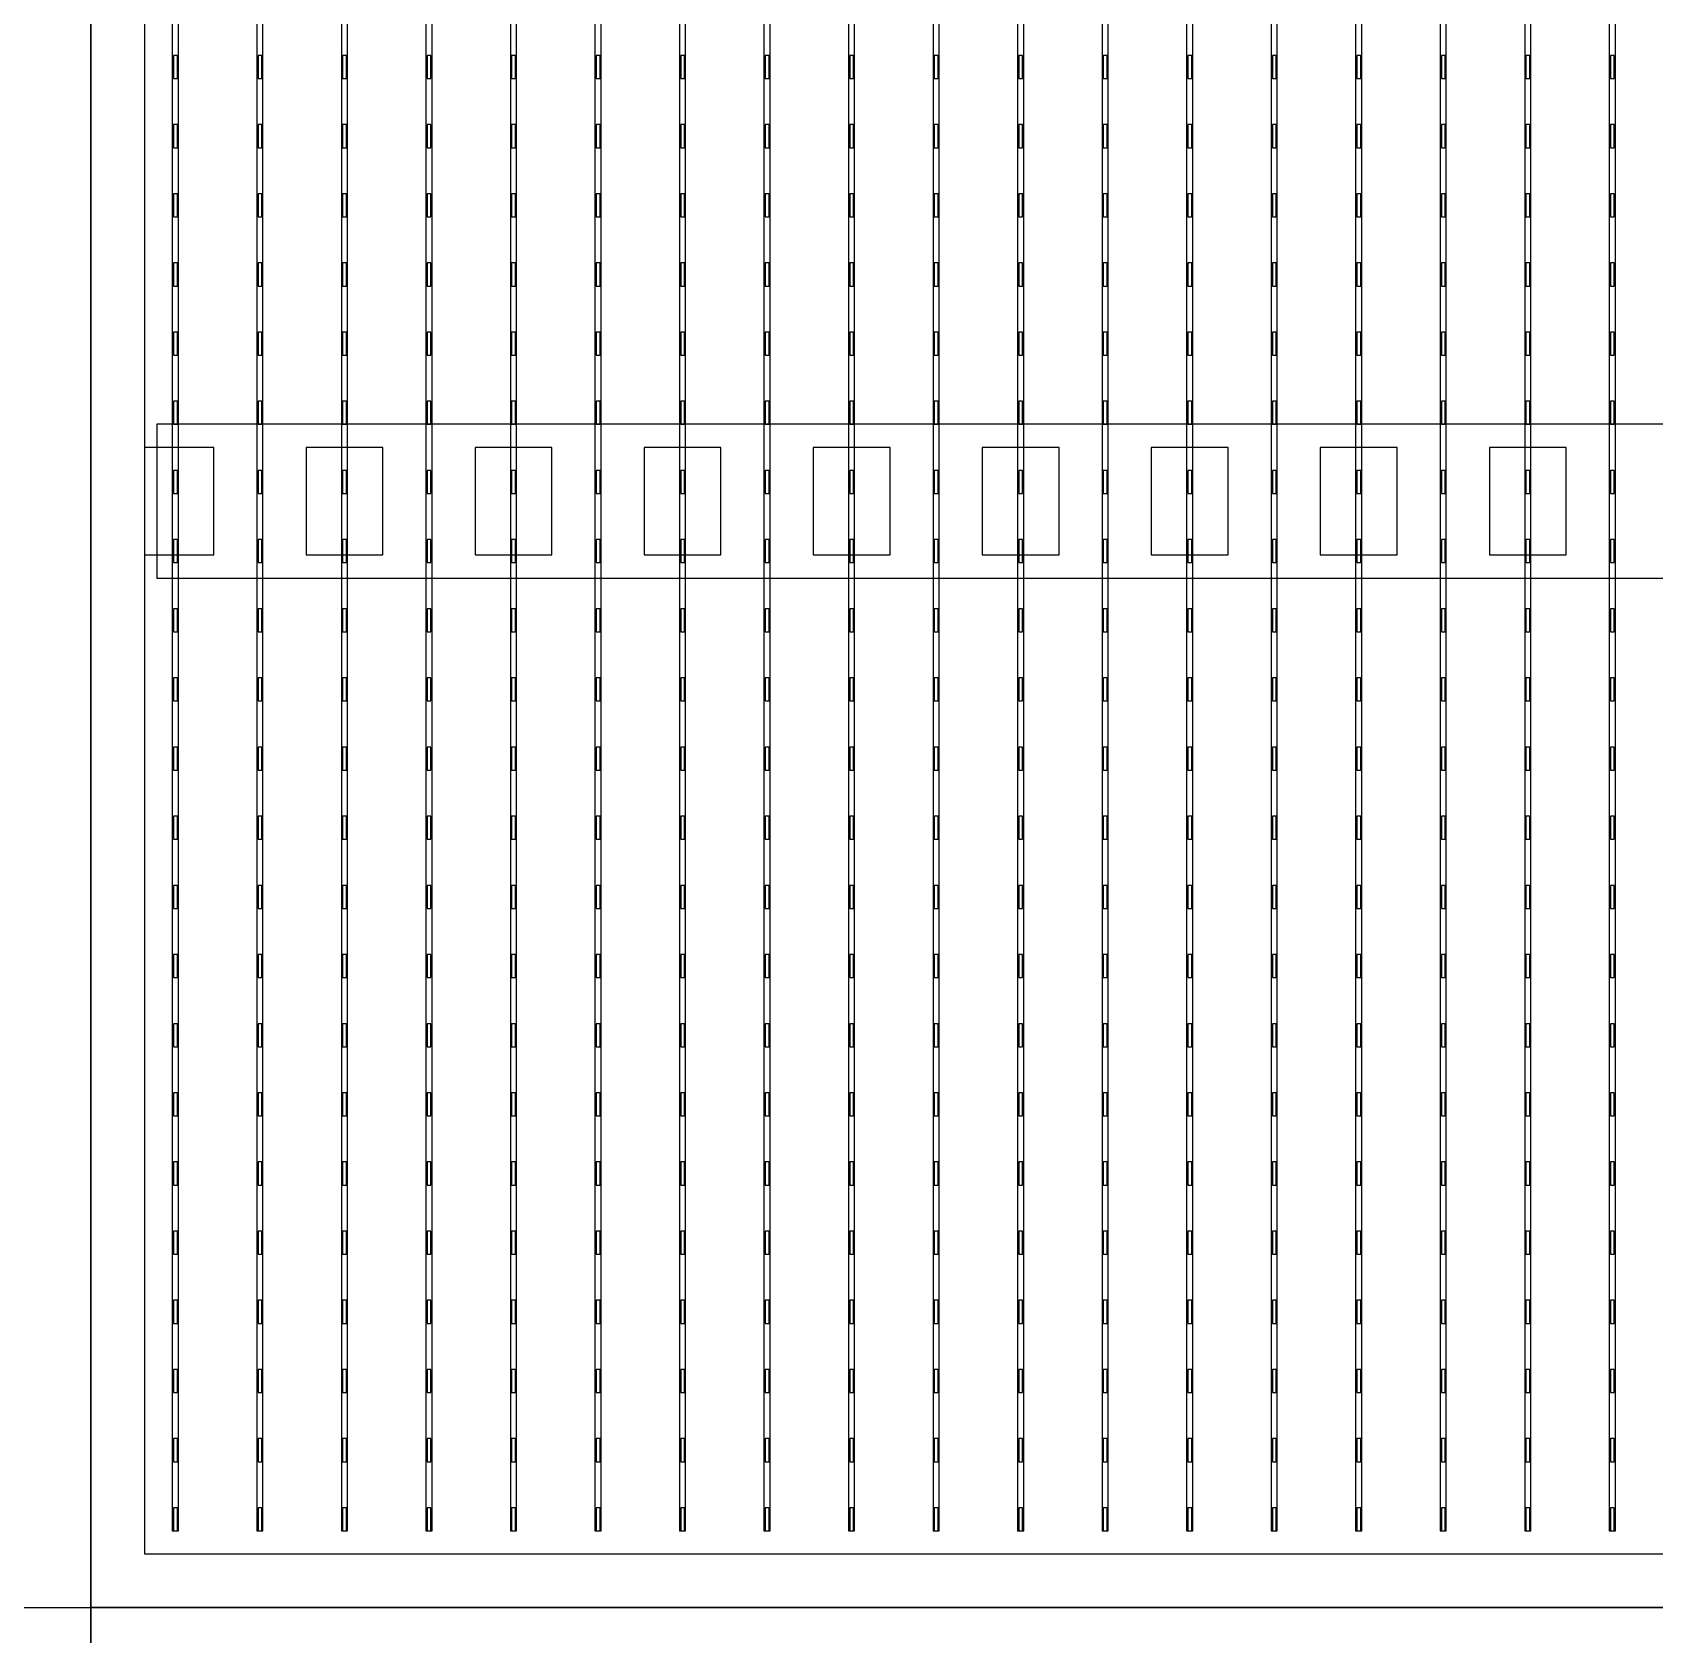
# Model space of a CAD drawing. Header units: millimetres. Extents: x -18 to 142, y -7 to 153.
# Drawn here: x -0.91 to 9.64, y 82.92 to 93.35 of the extents above; entities that cross this region are included whole.
import ezdxf

# ---------------------------------------------------------------- set-up
doc = ezdxf.new("R2010")
doc.units = ezdxf.units.MM
for name, color, linetype in [('BUSBARS', 3, 'Continuous'), ('CELLS', 5, 'Continuous'), ('CONTACT_PADS', 2, 'Continuous'), ('DICING', 4, 'Continuous'), ('FINGERS', 1, 'Continuous'), ('INSULATION', 2, 'Continuous')]:
    doc.layers.add(name, color=color, linetype=linetype)

msp = doc.modelspace()

# ---------------------------------------------------------------- linework, layer by layer
at = {"layer": 'BUSBARS'}
msp.add_lwpolyline([(19.94, 89.8), (19.94, 90.8), (-0.1, 90.8), (-0.1, 89.8), (19.94, 89.8)], close=True, dxfattribs=at)
at = {"layer": 'CELLS'}
for points in [[(20.37, 83.1), (20.37, 104), (-0.53, 104), (-0.53, 83.1), (20.37, 83.1)], [(20.37, 62.2), (20.37, 83.1), (-0.53, 83.1), (-0.53, 62.2), (20.37, 62.2)]]:
    msp.add_lwpolyline(points, close=True, dxfattribs=at)
at = {"layer": 'CONTACT_PADS'}
for points in [[(0.033, 93.05), (0.033, 93.2), (0.008, 93.2), (0.008, 93.05), (0.033, 93.05)], [(0.583, 93.05), (0.583, 93.2), (0.558, 93.2), (0.558, 93.05), (0.583, 93.05)], [(1.133, 93.05), (1.133, 93.2), (1.108, 93.2), (1.108, 93.05), (1.133, 93.05)], [(1.683, 93.05), (1.683, 93.2), (1.658, 93.2), (1.658, 93.05), (1.683, 93.05)], [(2.233, 93.05), (2.233, 93.2), (2.208, 93.2), (2.208, 93.05), (2.233, 93.05)], [(2.783, 93.05), (2.783, 93.2), (2.758, 93.2), (2.758, 93.05), (2.783, 93.05)], [(3.333, 93.05), (3.333, 93.2), (3.308, 93.2), (3.308, 93.05), (3.333, 93.05)], [(3.883, 93.05), (3.883, 93.2), (3.858, 93.2), (3.858, 93.05), (3.883, 93.05)], [(4.433, 93.05), (4.433, 93.2), (4.408, 93.2), (4.408, 93.05), (4.433, 93.05)], [(4.983, 93.05), (4.983, 93.2), (4.958, 93.2), (4.958, 93.05), (4.983, 93.05)], [(5.533, 93.05), (5.533, 93.2), (5.508, 93.2), (5.508, 93.05), (5.533, 93.05)], [(6.083, 93.05), (6.083, 93.2), (6.058, 93.2), (6.058, 93.05), (6.083, 93.05)], [(6.633, 93.05), (6.633, 93.2), (6.608, 93.2), (6.608, 93.05), (6.633, 93.05)], [(7.183, 93.05), (7.183, 93.2), (7.158, 93.2), (7.158, 93.05), (7.183, 93.05)], [(7.733, 93.05), (7.733, 93.2), (7.708, 93.2), (7.708, 93.05), (7.733, 93.05)], [(8.283, 93.05), (8.283, 93.2), (8.258, 93.2), (8.258, 93.05), (8.283, 93.05)], [(8.833, 93.05), (8.833, 93.2), (8.808, 93.2), (8.808, 93.05), (8.833, 93.05)], [(9.383, 93.05), (9.383, 93.2), (9.358, 93.2), (9.358, 93.05), (9.383, 93.05)], [(0.033, 92.6), (0.033, 92.75), (0.008, 92.75), (0.008, 92.6), (0.033, 92.6)], [(0.583, 92.6), (0.583, 92.75), (0.558, 92.75), (0.558, 92.6), (0.583, 92.6)], [(1.133, 92.6), (1.133, 92.75), (1.108, 92.75), (1.108, 92.6), (1.133, 92.6)], [(1.683, 92.6), (1.683, 92.75), (1.658, 92.75), (1.658, 92.6), (1.683, 92.6)], [(2.233, 92.6), (2.233, 92.75), (2.208, 92.75), (2.208, 92.6), (2.233, 92.6)], [(2.783, 92.6), (2.783, 92.75), (2.758, 92.75), (2.758, 92.6), (2.783, 92.6)], [(3.333, 92.6), (3.333, 92.75), (3.308, 92.75), (3.308, 92.6), (3.333, 92.6)], [(3.883, 92.6), (3.883, 92.75), (3.858, 92.75), (3.858, 92.6), (3.883, 92.6)], [(4.433, 92.6), (4.433, 92.75), (4.408, 92.75), (4.408, 92.6), (4.433, 92.6)], [(4.983, 92.6), (4.983, 92.75), (4.958, 92.75), (4.958, 92.6), (4.983, 92.6)], [(5.533, 92.6), (5.533, 92.75), (5.508, 92.75), (5.508, 92.6), (5.533, 92.6)], [(6.083, 92.6), (6.083, 92.75), (6.058, 92.75), (6.058, 92.6), (6.083, 92.6)], [(6.633, 92.6), (6.633, 92.75), (6.608, 92.75), (6.608, 92.6), (6.633, 92.6)], [(7.183, 92.6), (7.183, 92.75), (7.158, 92.75), (7.158, 92.6), (7.183, 92.6)], [(7.733, 92.6), (7.733, 92.75), (7.708, 92.75), (7.708, 92.6), (7.733, 92.6)], [(8.283, 92.6), (8.283, 92.75), (8.258, 92.75), (8.258, 92.6), (8.283, 92.6)], [(8.833, 92.6), (8.833, 92.75), (8.808, 92.75), (8.808, 92.6), (8.833, 92.6)], [(9.383, 92.6), (9.383, 92.75), (9.358, 92.75), (9.358, 92.6), (9.383, 92.6)], [(0.033, 92.15), (0.033, 92.3), (0.008, 92.3), (0.008, 92.15), (0.033, 92.15)], [(0.583, 92.15), (0.583, 92.3), (0.558, 92.3), (0.558, 92.15), (0.583, 92.15)], [(1.133, 92.15), (1.133, 92.3), (1.108, 92.3), (1.108, 92.15), (1.133, 92.15)], [(1.683, 92.15), (1.683, 92.3), (1.658, 92.3), (1.658, 92.15), (1.683, 92.15)], [(2.233, 92.15), (2.233, 92.3), (2.208, 92.3), (2.208, 92.15), (2.233, 92.15)], [(2.783, 92.15), (2.783, 92.3), (2.758, 92.3), (2.758, 92.15), (2.783, 92.15)], [(3.333, 92.15), (3.333, 92.3), (3.308, 92.3), (3.308, 92.15), (3.333, 92.15)], [(3.883, 92.15), (3.883, 92.3), (3.858, 92.3), (3.858, 92.15), (3.883, 92.15)], [(4.433, 92.15), (4.433, 92.3), (4.408, 92.3), (4.408, 92.15), (4.433, 92.15)], [(4.983, 92.15), (4.983, 92.3), (4.958, 92.3), (4.958, 92.15), (4.983, 92.15)], [(5.533, 92.15), (5.533, 92.3), (5.508, 92.3), (5.508, 92.15), (5.533, 92.15)], [(6.083, 92.15), (6.083, 92.3), (6.058, 92.3), (6.058, 92.15), (6.083, 92.15)], [(6.633, 92.15), (6.633, 92.3), (6.608, 92.3), (6.608, 92.15), (6.633, 92.15)], [(7.183, 92.15), (7.183, 92.3), (7.158, 92.3), (7.158, 92.15), (7.183, 92.15)], [(7.733, 92.15), (7.733, 92.3), (7.708, 92.3), (7.708, 92.15), (7.733, 92.15)], [(8.283, 92.15), (8.283, 92.3), (8.258, 92.3), (8.258, 92.15), (8.283, 92.15)], [(8.833, 92.15), (8.833, 92.3), (8.808, 92.3), (8.808, 92.15), (8.833, 92.15)], [(9.383, 92.15), (9.383, 92.3), (9.358, 92.3), (9.358, 92.15), (9.383, 92.15)], [(0.033, 91.7), (0.033, 91.85), (0.008, 91.85), (0.008, 91.7), (0.033, 91.7)], [(0.583, 91.7), (0.583, 91.85), (0.558, 91.85), (0.558, 91.7), (0.583, 91.7)], [(1.133, 91.7), (1.133, 91.85), (1.108, 91.85), (1.108, 91.7), (1.133, 91.7)], [(1.683, 91.7), (1.683, 91.85), (1.658, 91.85), (1.658, 91.7), (1.683, 91.7)], [(2.233, 91.7), (2.233, 91.85), (2.208, 91.85), (2.208, 91.7), (2.233, 91.7)], [(2.783, 91.7), (2.783, 91.85), (2.758, 91.85), (2.758, 91.7), (2.783, 91.7)], [(3.333, 91.7), (3.333, 91.85), (3.308, 91.85), (3.308, 91.7), (3.333, 91.7)], [(3.883, 91.7), (3.883, 91.85), (3.858, 91.85), (3.858, 91.7), (3.883, 91.7)], [(4.433, 91.7), (4.433, 91.85), (4.408, 91.85), (4.408, 91.7), (4.433, 91.7)], [(4.983, 91.7), (4.983, 91.85), (4.958, 91.85), (4.958, 91.7), (4.983, 91.7)], [(5.533, 91.7), (5.533, 91.85), (5.508, 91.85), (5.508, 91.7), (5.533, 91.7)], [(6.083, 91.7), (6.083, 91.85), (6.058, 91.85), (6.058, 91.7), (6.083, 91.7)], [(6.633, 91.7), (6.633, 91.85), (6.608, 91.85), (6.608, 91.7), (6.633, 91.7)], [(7.183, 91.7), (7.183, 91.85), (7.158, 91.85), (7.158, 91.7), (7.183, 91.7)], [(7.733, 91.7), (7.733, 91.85), (7.708, 91.85), (7.708, 91.7), (7.733, 91.7)], [(8.283, 91.7), (8.283, 91.85), (8.258, 91.85), (8.258, 91.7), (8.283, 91.7)], [(8.833, 91.7), (8.833, 91.85), (8.808, 91.85), (8.808, 91.7), (8.833, 91.7)], [(9.383, 91.7), (9.383, 91.85), (9.358, 91.85), (9.358, 91.7), (9.383, 91.7)], [(0.033, 91.25), (0.033, 91.4), (0.008, 91.4), (0.008, 91.25), (0.033, 91.25)], [(0.583, 91.25), (0.583, 91.4), (0.558, 91.4), (0.558, 91.25), (0.583, 91.25)], [(1.133, 91.25), (1.133, 91.4), (1.108, 91.4), (1.108, 91.25), (1.133, 91.25)], [(1.683, 91.25), (1.683, 91.4), (1.658, 91.4), (1.658, 91.25), (1.683, 91.25)], [(2.233, 91.25), (2.233, 91.4), (2.208, 91.4), (2.208, 91.25), (2.233, 91.25)], [(2.783, 91.25), (2.783, 91.4), (2.758, 91.4), (2.758, 91.25), (2.783, 91.25)], [(3.333, 91.25), (3.333, 91.4), (3.308, 91.4), (3.308, 91.25), (3.333, 91.25)], [(3.883, 91.25), (3.883, 91.4), (3.858, 91.4), (3.858, 91.25), (3.883, 91.25)], [(4.433, 91.25), (4.433, 91.4), (4.408, 91.4), (4.408, 91.25), (4.433, 91.25)], [(4.983, 91.25), (4.983, 91.4), (4.958, 91.4), (4.958, 91.25), (4.983, 91.25)], [(5.533, 91.25), (5.533, 91.4), (5.508, 91.4), (5.508, 91.25), (5.533, 91.25)], [(6.083, 91.25), (6.083, 91.4), (6.058, 91.4), (6.058, 91.25), (6.083, 91.25)], [(6.633, 91.25), (6.633, 91.4), (6.608, 91.4), (6.608, 91.25), (6.633, 91.25)], [(7.183, 91.25), (7.183, 91.4), (7.158, 91.4), (7.158, 91.25), (7.183, 91.25)], [(7.733, 91.25), (7.733, 91.4), (7.708, 91.4), (7.708, 91.25), (7.733, 91.25)], [(8.283, 91.25), (8.283, 91.4), (8.258, 91.4), (8.258, 91.25), (8.283, 91.25)], [(8.833, 91.25), (8.833, 91.4), (8.808, 91.4), (8.808, 91.25), (8.833, 91.25)], [(9.383, 91.25), (9.383, 91.4), (9.358, 91.4), (9.358, 91.25), (9.383, 91.25)], [(0.033, 90.8), (0.033, 90.95), (0.008, 90.95), (0.008, 90.8), (0.033, 90.8)], [(0.583, 90.8), (0.583, 90.95), (0.558, 90.95), (0.558, 90.8), (0.583, 90.8)], [(1.133, 90.8), (1.133, 90.95), (1.108, 90.95), (1.108, 90.8), (1.133, 90.8)], [(1.683, 90.8), (1.683, 90.95), (1.658, 90.95), (1.658, 90.8), (1.683, 90.8)], [(2.233, 90.8), (2.233, 90.95), (2.208, 90.95), (2.208, 90.8), (2.233, 90.8)], [(2.783, 90.8), (2.783, 90.95), (2.758, 90.95), (2.758, 90.8), (2.783, 90.8)], [(3.333, 90.8), (3.333, 90.95), (3.308, 90.95), (3.308, 90.8), (3.333, 90.8)], [(3.883, 90.8), (3.883, 90.95), (3.858, 90.95), (3.858, 90.8), (3.883, 90.8)], [(4.433, 90.8), (4.433, 90.95), (4.408, 90.95), (4.408, 90.8), (4.433, 90.8)], [(4.983, 90.8), (4.983, 90.95), (4.958, 90.95), (4.958, 90.8), (4.983, 90.8)], [(5.533, 90.8), (5.533, 90.95), (5.508, 90.95), (5.508, 90.8), (5.533, 90.8)], [(6.083, 90.8), (6.083, 90.95), (6.058, 90.95), (6.058, 90.8), (6.083, 90.8)], [(6.633, 90.8), (6.633, 90.95), (6.608, 90.95), (6.608, 90.8), (6.633, 90.8)], [(7.183, 90.8), (7.183, 90.95), (7.158, 90.95), (7.158, 90.8), (7.183, 90.8)], [(7.733, 90.8), (7.733, 90.95), (7.708, 90.95), (7.708, 90.8), (7.733, 90.8)], [(8.283, 90.8), (8.283, 90.95), (8.258, 90.95), (8.258, 90.8), (8.283, 90.8)], [(8.833, 90.8), (8.833, 90.95), (8.808, 90.95), (8.808, 90.8), (8.833, 90.8)], [(9.383, 90.8), (9.383, 90.95), (9.358, 90.95), (9.358, 90.8), (9.383, 90.8)], [(0.033, 90.35), (0.033, 90.5), (0.008, 90.5), (0.008, 90.35), (0.033, 90.35)], [(0.583, 90.35), (0.583, 90.5), (0.558, 90.5), (0.558, 90.35), (0.583, 90.35)], [(1.133, 90.35), (1.133, 90.5), (1.108, 90.5), (1.108, 90.35), (1.133, 90.35)], [(1.683, 90.35), (1.683, 90.5), (1.658, 90.5), (1.658, 90.35), (1.683, 90.35)], [(2.233, 90.35), (2.233, 90.5), (2.208, 90.5), (2.208, 90.35), (2.233, 90.35)], [(2.783, 90.35), (2.783, 90.5), (2.758, 90.5), (2.758, 90.35), (2.783, 90.35)], [(3.333, 90.35), (3.333, 90.5), (3.308, 90.5), (3.308, 90.35), (3.333, 90.35)], [(3.883, 90.35), (3.883, 90.5), (3.858, 90.5), (3.858, 90.35), (3.883, 90.35)], [(4.433, 90.35), (4.433, 90.5), (4.408, 90.5), (4.408, 90.35), (4.433, 90.35)], [(4.983, 90.35), (4.983, 90.5), (4.958, 90.5), (4.958, 90.35), (4.983, 90.35)], [(5.533, 90.35), (5.533, 90.5), (5.508, 90.5), (5.508, 90.35), (5.533, 90.35)], [(6.083, 90.35), (6.083, 90.5), (6.058, 90.5), (6.058, 90.35), (6.083, 90.35)], [(6.633, 90.35), (6.633, 90.5), (6.608, 90.5), (6.608, 90.35), (6.633, 90.35)], [(7.183, 90.35), (7.183, 90.5), (7.158, 90.5), (7.158, 90.35), (7.183, 90.35)], [(7.733, 90.35), (7.733, 90.5), (7.708, 90.5), (7.708, 90.35), (7.733, 90.35)], [(8.283, 90.35), (8.283, 90.5), (8.258, 90.5), (8.258, 90.35), (8.283, 90.35)], [(8.833, 90.35), (8.833, 90.5), (8.808, 90.5), (8.808, 90.35), (8.833, 90.35)], [(9.383, 90.35), (9.383, 90.5), (9.358, 90.5), (9.358, 90.35), (9.383, 90.35)], [(0.033, 89.9), (0.033, 90.05), (0.008, 90.05), (0.008, 89.9), (0.033, 89.9)], [(0.583, 89.9), (0.583, 90.05), (0.558, 90.05), (0.558, 89.9), (0.583, 89.9)], [(1.133, 89.9), (1.133, 90.05), (1.108, 90.05), (1.108, 89.9), (1.133, 89.9)], [(1.683, 89.9), (1.683, 90.05), (1.658, 90.05), (1.658, 89.9), (1.683, 89.9)], [(2.233, 89.9), (2.233, 90.05), (2.208, 90.05), (2.208, 89.9), (2.233, 89.9)], [(2.783, 89.9), (2.783, 90.05), (2.758, 90.05), (2.758, 89.9), (2.783, 89.9)], [(3.333, 89.9), (3.333, 90.05), (3.308, 90.05), (3.308, 89.9), (3.333, 89.9)], [(3.883, 89.9), (3.883, 90.05), (3.858, 90.05), (3.858, 89.9), (3.883, 89.9)], [(4.433, 89.9), (4.433, 90.05), (4.408, 90.05), (4.408, 89.9), (4.433, 89.9)], [(4.983, 89.9), (4.983, 90.05), (4.958, 90.05), (4.958, 89.9), (4.983, 89.9)], [(5.533, 89.9), (5.533, 90.05), (5.508, 90.05), (5.508, 89.9), (5.533, 89.9)], [(6.083, 89.9), (6.083, 90.05), (6.058, 90.05), (6.058, 89.9), (6.083, 89.9)], [(6.633, 89.9), (6.633, 90.05), (6.608, 90.05), (6.608, 89.9), (6.633, 89.9)], [(7.183, 89.9), (7.183, 90.05), (7.158, 90.05), (7.158, 89.9), (7.183, 89.9)], [(7.733, 89.9), (7.733, 90.05), (7.708, 90.05), (7.708, 89.9), (7.733, 89.9)], [(8.283, 89.9), (8.283, 90.05), (8.258, 90.05), (8.258, 89.9), (8.283, 89.9)], [(8.833, 89.9), (8.833, 90.05), (8.808, 90.05), (8.808, 89.9), (8.833, 89.9)], [(9.383, 89.9), (9.383, 90.05), (9.358, 90.05), (9.358, 89.9), (9.383, 89.9)], [(0.033, 89.45), (0.033, 89.6), (0.008, 89.6), (0.008, 89.45), (0.033, 89.45)], [(0.583, 89.45), (0.583, 89.6), (0.558, 89.6), (0.558, 89.45), (0.583, 89.45)], [(1.133, 89.45), (1.133, 89.6), (1.108, 89.6), (1.108, 89.45), (1.133, 89.45)], [(1.683, 89.45), (1.683, 89.6), (1.658, 89.6), (1.658, 89.45), (1.683, 89.45)], [(2.233, 89.45), (2.233, 89.6), (2.208, 89.6), (2.208, 89.45), (2.233, 89.45)], [(2.783, 89.45), (2.783, 89.6), (2.758, 89.6), (2.758, 89.45), (2.783, 89.45)], [(3.333, 89.45), (3.333, 89.6), (3.308, 89.6), (3.308, 89.45), (3.333, 89.45)], [(3.883, 89.45), (3.883, 89.6), (3.858, 89.6), (3.858, 89.45), (3.883, 89.45)], [(4.433, 89.45), (4.433, 89.6), (4.408, 89.6), (4.408, 89.45), (4.433, 89.45)], [(4.983, 89.45), (4.983, 89.6), (4.958, 89.6), (4.958, 89.45), (4.983, 89.45)], [(5.533, 89.45), (5.533, 89.6), (5.508, 89.6), (5.508, 89.45), (5.533, 89.45)], [(6.083, 89.45), (6.083, 89.6), (6.058, 89.6), (6.058, 89.45), (6.083, 89.45)], [(6.633, 89.45), (6.633, 89.6), (6.608, 89.6), (6.608, 89.45), (6.633, 89.45)], [(7.183, 89.45), (7.183, 89.6), (7.158, 89.6), (7.158, 89.45), (7.183, 89.45)], [(7.733, 89.45), (7.733, 89.6), (7.708, 89.6), (7.708, 89.45), (7.733, 89.45)], [(8.283, 89.45), (8.283, 89.6), (8.258, 89.6), (8.258, 89.45), (8.283, 89.45)], [(8.833, 89.45), (8.833, 89.6), (8.808, 89.6), (8.808, 89.45), (8.833, 89.45)], [(9.383, 89.45), (9.383, 89.6), (9.358, 89.6), (9.358, 89.45), (9.383, 89.45)], [(0.033, 89), (0.033, 89.15), (0.008, 89.15), (0.008, 89), (0.033, 89)], [(0.583, 89), (0.583, 89.15), (0.558, 89.15), (0.558, 89), (0.583, 89)], [(1.133, 89), (1.133, 89.15), (1.108, 89.15), (1.108, 89), (1.133, 89)], [(1.683, 89), (1.683, 89.15), (1.658, 89.15), (1.658, 89), (1.683, 89)], [(2.233, 89), (2.233, 89.15), (2.208, 89.15), (2.208, 89), (2.233, 89)], [(2.783, 89), (2.783, 89.15), (2.758, 89.15), (2.758, 89), (2.783, 89)], [(3.333, 89), (3.333, 89.15), (3.308, 89.15), (3.308, 89), (3.333, 89)], [(3.883, 89), (3.883, 89.15), (3.858, 89.15), (3.858, 89), (3.883, 89)], [(4.433, 89), (4.433, 89.15), (4.408, 89.15), (4.408, 89), (4.433, 89)], [(4.983, 89), (4.983, 89.15), (4.958, 89.15), (4.958, 89), (4.983, 89)], [(5.533, 89), (5.533, 89.15), (5.508, 89.15), (5.508, 89), (5.533, 89)], [(6.083, 89), (6.083, 89.15), (6.058, 89.15), (6.058, 89), (6.083, 89)], [(6.633, 89), (6.633, 89.15), (6.608, 89.15), (6.608, 89), (6.633, 89)], [(7.183, 89), (7.183, 89.15), (7.158, 89.15), (7.158, 89), (7.183, 89)], [(7.733, 89), (7.733, 89.15), (7.708, 89.15), (7.708, 89), (7.733, 89)], [(8.283, 89), (8.283, 89.15), (8.258, 89.15), (8.258, 89), (8.283, 89)], [(8.833, 89), (8.833, 89.15), (8.808, 89.15), (8.808, 89), (8.833, 89)], [(9.383, 89), (9.383, 89.15), (9.358, 89.15), (9.358, 89), (9.383, 89)], [(0.033, 88.55), (0.033, 88.7), (0.008, 88.7), (0.008, 88.55), (0.033, 88.55)], [(0.583, 88.55), (0.583, 88.7), (0.558, 88.7), (0.558, 88.55), (0.583, 88.55)], [(1.133, 88.55), (1.133, 88.7), (1.108, 88.7), (1.108, 88.55), (1.133, 88.55)], [(1.683, 88.55), (1.683, 88.7), (1.658, 88.7), (1.658, 88.55), (1.683, 88.55)], [(2.233, 88.55), (2.233, 88.7), (2.208, 88.7), (2.208, 88.55), (2.233, 88.55)], [(2.783, 88.55), (2.783, 88.7), (2.758, 88.7), (2.758, 88.55), (2.783, 88.55)], [(3.333, 88.55), (3.333, 88.7), (3.308, 88.7), (3.308, 88.55), (3.333, 88.55)], [(3.883, 88.55), (3.883, 88.7), (3.858, 88.7), (3.858, 88.55), (3.883, 88.55)], [(4.433, 88.55), (4.433, 88.7), (4.408, 88.7), (4.408, 88.55), (4.433, 88.55)], [(4.983, 88.55), (4.983, 88.7), (4.958, 88.7), (4.958, 88.55), (4.983, 88.55)], [(5.533, 88.55), (5.533, 88.7), (5.508, 88.7), (5.508, 88.55), (5.533, 88.55)], [(6.083, 88.55), (6.083, 88.7), (6.058, 88.7), (6.058, 88.55), (6.083, 88.55)], [(6.633, 88.55), (6.633, 88.7), (6.608, 88.7), (6.608, 88.55), (6.633, 88.55)], [(7.183, 88.55), (7.183, 88.7), (7.158, 88.7), (7.158, 88.55), (7.183, 88.55)], [(7.733, 88.55), (7.733, 88.7), (7.708, 88.7), (7.708, 88.55), (7.733, 88.55)], [(8.283, 88.55), (8.283, 88.7), (8.258, 88.7), (8.258, 88.55), (8.283, 88.55)], [(8.833, 88.55), (8.833, 88.7), (8.808, 88.7), (8.808, 88.55), (8.833, 88.55)], [(9.383, 88.55), (9.383, 88.7), (9.358, 88.7), (9.358, 88.55), (9.383, 88.55)], [(0.033, 88.1), (0.033, 88.25), (0.008, 88.25), (0.008, 88.1), (0.033, 88.1)], [(0.583, 88.1), (0.583, 88.25), (0.558, 88.25), (0.558, 88.1), (0.583, 88.1)], [(1.133, 88.1), (1.133, 88.25), (1.108, 88.25), (1.108, 88.1), (1.133, 88.1)], [(1.683, 88.1), (1.683, 88.25), (1.658, 88.25), (1.658, 88.1), (1.683, 88.1)], [(2.233, 88.1), (2.233, 88.25), (2.208, 88.25), (2.208, 88.1), (2.233, 88.1)], [(2.783, 88.1), (2.783, 88.25), (2.758, 88.25), (2.758, 88.1), (2.783, 88.1)], [(3.333, 88.1), (3.333, 88.25), (3.308, 88.25), (3.308, 88.1), (3.333, 88.1)], [(3.883, 88.1), (3.883, 88.25), (3.858, 88.25), (3.858, 88.1), (3.883, 88.1)], [(4.433, 88.1), (4.433, 88.25), (4.408, 88.25), (4.408, 88.1), (4.433, 88.1)], [(4.983, 88.1), (4.983, 88.25), (4.958, 88.25), (4.958, 88.1), (4.983, 88.1)], [(5.533, 88.1), (5.533, 88.25), (5.508, 88.25), (5.508, 88.1), (5.533, 88.1)], [(6.083, 88.1), (6.083, 88.25), (6.058, 88.25), (6.058, 88.1), (6.083, 88.1)], [(6.633, 88.1), (6.633, 88.25), (6.608, 88.25), (6.608, 88.1), (6.633, 88.1)], [(7.183, 88.1), (7.183, 88.25), (7.158, 88.25), (7.158, 88.1), (7.183, 88.1)], [(7.733, 88.1), (7.733, 88.25), (7.708, 88.25), (7.708, 88.1), (7.733, 88.1)], [(8.283, 88.1), (8.283, 88.25), (8.258, 88.25), (8.258, 88.1), (8.283, 88.1)], [(8.833, 88.1), (8.833, 88.25), (8.808, 88.25), (8.808, 88.1), (8.833, 88.1)], [(9.383, 88.1), (9.383, 88.25), (9.358, 88.25), (9.358, 88.1), (9.383, 88.1)], [(0.033, 87.65), (0.033, 87.8), (0.008, 87.8), (0.008, 87.65), (0.033, 87.65)], [(0.583, 87.65), (0.583, 87.8), (0.558, 87.8), (0.558, 87.65), (0.583, 87.65)], [(1.133, 87.65), (1.133, 87.8), (1.108, 87.8), (1.108, 87.65), (1.133, 87.65)], [(1.683, 87.65), (1.683, 87.8), (1.658, 87.8), (1.658, 87.65), (1.683, 87.65)], [(2.233, 87.65), (2.233, 87.8), (2.208, 87.8), (2.208, 87.65), (2.233, 87.65)], [(2.783, 87.65), (2.783, 87.8), (2.758, 87.8), (2.758, 87.65), (2.783, 87.65)], [(3.333, 87.65), (3.333, 87.8), (3.308, 87.8), (3.308, 87.65), (3.333, 87.65)], [(3.883, 87.65), (3.883, 87.8), (3.858, 87.8), (3.858, 87.65), (3.883, 87.65)], [(4.433, 87.65), (4.433, 87.8), (4.408, 87.8), (4.408, 87.65), (4.433, 87.65)], [(4.983, 87.65), (4.983, 87.8), (4.958, 87.8), (4.958, 87.65), (4.983, 87.65)], [(5.533, 87.65), (5.533, 87.8), (5.508, 87.8), (5.508, 87.65), (5.533, 87.65)], [(6.083, 87.65), (6.083, 87.8), (6.058, 87.8), (6.058, 87.65), (6.083, 87.65)], [(6.633, 87.65), (6.633, 87.8), (6.608, 87.8), (6.608, 87.65), (6.633, 87.65)], [(7.183, 87.65), (7.183, 87.8), (7.158, 87.8), (7.158, 87.65), (7.183, 87.65)], [(7.733, 87.65), (7.733, 87.8), (7.708, 87.8), (7.708, 87.65), (7.733, 87.65)], [(8.283, 87.65), (8.283, 87.8), (8.258, 87.8), (8.258, 87.65), (8.283, 87.65)], [(8.833, 87.65), (8.833, 87.8), (8.808, 87.8), (8.808, 87.65), (8.833, 87.65)], [(9.383, 87.65), (9.383, 87.8), (9.358, 87.8), (9.358, 87.65), (9.383, 87.65)], [(0.033, 87.2), (0.033, 87.35), (0.008, 87.35), (0.008, 87.2), (0.033, 87.2)], [(0.583, 87.2), (0.583, 87.35), (0.558, 87.35), (0.558, 87.2), (0.583, 87.2)], [(1.133, 87.2), (1.133, 87.35), (1.108, 87.35), (1.108, 87.2), (1.133, 87.2)], [(1.683, 87.2), (1.683, 87.35), (1.658, 87.35), (1.658, 87.2), (1.683, 87.2)], [(2.233, 87.2), (2.233, 87.35), (2.208, 87.35), (2.208, 87.2), (2.233, 87.2)], [(2.783, 87.2), (2.783, 87.35), (2.758, 87.35), (2.758, 87.2), (2.783, 87.2)], [(3.333, 87.2), (3.333, 87.35), (3.308, 87.35), (3.308, 87.2), (3.333, 87.2)], [(3.883, 87.2), (3.883, 87.35), (3.858, 87.35), (3.858, 87.2), (3.883, 87.2)], [(4.433, 87.2), (4.433, 87.35), (4.408, 87.35), (4.408, 87.2), (4.433, 87.2)], [(4.983, 87.2), (4.983, 87.35), (4.958, 87.35), (4.958, 87.2), (4.983, 87.2)], [(5.533, 87.2), (5.533, 87.35), (5.508, 87.35), (5.508, 87.2), (5.533, 87.2)], [(6.083, 87.2), (6.083, 87.35), (6.058, 87.35), (6.058, 87.2), (6.083, 87.2)], [(6.633, 87.2), (6.633, 87.35), (6.608, 87.35), (6.608, 87.2), (6.633, 87.2)], [(7.183, 87.2), (7.183, 87.35), (7.158, 87.35), (7.158, 87.2), (7.183, 87.2)], [(7.733, 87.2), (7.733, 87.35), (7.708, 87.35), (7.708, 87.2), (7.733, 87.2)], [(8.283, 87.2), (8.283, 87.35), (8.258, 87.35), (8.258, 87.2), (8.283, 87.2)], [(8.833, 87.2), (8.833, 87.35), (8.808, 87.35), (8.808, 87.2), (8.833, 87.2)], [(9.383, 87.2), (9.383, 87.35), (9.358, 87.35), (9.358, 87.2), (9.383, 87.2)], [(0.033, 86.75), (0.033, 86.9), (0.008, 86.9), (0.008, 86.75), (0.033, 86.75)], [(0.583, 86.75), (0.583, 86.9), (0.558, 86.9), (0.558, 86.75), (0.583, 86.75)], [(1.133, 86.75), (1.133, 86.9), (1.108, 86.9), (1.108, 86.75), (1.133, 86.75)], [(1.683, 86.75), (1.683, 86.9), (1.658, 86.9), (1.658, 86.75), (1.683, 86.75)], [(2.233, 86.75), (2.233, 86.9), (2.208, 86.9), (2.208, 86.75), (2.233, 86.75)], [(2.783, 86.75), (2.783, 86.9), (2.758, 86.9), (2.758, 86.75), (2.783, 86.75)], [(3.333, 86.75), (3.333, 86.9), (3.308, 86.9), (3.308, 86.75), (3.333, 86.75)], [(3.883, 86.75), (3.883, 86.9), (3.858, 86.9), (3.858, 86.75), (3.883, 86.75)], [(4.433, 86.75), (4.433, 86.9), (4.408, 86.9), (4.408, 86.75), (4.433, 86.75)], [(4.983, 86.75), (4.983, 86.9), (4.958, 86.9), (4.958, 86.75), (4.983, 86.75)], [(5.533, 86.75), (5.533, 86.9), (5.508, 86.9), (5.508, 86.75), (5.533, 86.75)], [(6.083, 86.75), (6.083, 86.9), (6.058, 86.9), (6.058, 86.75), (6.083, 86.75)], [(6.633, 86.75), (6.633, 86.9), (6.608, 86.9), (6.608, 86.75), (6.633, 86.75)], [(7.183, 86.75), (7.183, 86.9), (7.158, 86.9), (7.158, 86.75), (7.183, 86.75)], [(7.733, 86.75), (7.733, 86.9), (7.708, 86.9), (7.708, 86.75), (7.733, 86.75)], [(8.283, 86.75), (8.283, 86.9), (8.258, 86.9), (8.258, 86.75), (8.283, 86.75)], [(8.833, 86.75), (8.833, 86.9), (8.808, 86.9), (8.808, 86.75), (8.833, 86.75)], [(9.383, 86.75), (9.383, 86.9), (9.358, 86.9), (9.358, 86.75), (9.383, 86.75)], [(0.033, 86.3), (0.033, 86.45), (0.008, 86.45), (0.008, 86.3), (0.033, 86.3)], [(0.583, 86.3), (0.583, 86.45), (0.558, 86.45), (0.558, 86.3), (0.583, 86.3)], [(1.133, 86.3), (1.133, 86.45), (1.108, 86.45), (1.108, 86.3), (1.133, 86.3)], [(1.683, 86.3), (1.683, 86.45), (1.658, 86.45), (1.658, 86.3), (1.683, 86.3)], [(2.233, 86.3), (2.233, 86.45), (2.208, 86.45), (2.208, 86.3), (2.233, 86.3)], [(2.783, 86.3), (2.783, 86.45), (2.758, 86.45), (2.758, 86.3), (2.783, 86.3)], [(3.333, 86.3), (3.333, 86.45), (3.308, 86.45), (3.308, 86.3), (3.333, 86.3)], [(3.883, 86.3), (3.883, 86.45), (3.858, 86.45), (3.858, 86.3), (3.883, 86.3)], [(4.433, 86.3), (4.433, 86.45), (4.408, 86.45), (4.408, 86.3), (4.433, 86.3)], [(4.983, 86.3), (4.983, 86.45), (4.958, 86.45), (4.958, 86.3), (4.983, 86.3)], [(5.533, 86.3), (5.533, 86.45), (5.508, 86.45), (5.508, 86.3), (5.533, 86.3)], [(6.083, 86.3), (6.083, 86.45), (6.058, 86.45), (6.058, 86.3), (6.083, 86.3)], [(6.633, 86.3), (6.633, 86.45), (6.608, 86.45), (6.608, 86.3), (6.633, 86.3)], [(7.183, 86.3), (7.183, 86.45), (7.158, 86.45), (7.158, 86.3), (7.183, 86.3)], [(7.733, 86.3), (7.733, 86.45), (7.708, 86.45), (7.708, 86.3), (7.733, 86.3)], [(8.283, 86.3), (8.283, 86.45), (8.258, 86.45), (8.258, 86.3), (8.283, 86.3)], [(8.833, 86.3), (8.833, 86.45), (8.808, 86.45), (8.808, 86.3), (8.833, 86.3)], [(9.383, 86.3), (9.383, 86.45), (9.358, 86.45), (9.358, 86.3), (9.383, 86.3)], [(0.033, 85.85), (0.033, 86), (0.008, 86), (0.008, 85.85), (0.033, 85.85)], [(0.583, 85.85), (0.583, 86), (0.558, 86), (0.558, 85.85), (0.583, 85.85)], [(1.133, 85.85), (1.133, 86), (1.108, 86), (1.108, 85.85), (1.133, 85.85)], [(1.683, 85.85), (1.683, 86), (1.658, 86), (1.658, 85.85), (1.683, 85.85)], [(2.233, 85.85), (2.233, 86), (2.208, 86), (2.208, 85.85), (2.233, 85.85)], [(2.783, 85.85), (2.783, 86), (2.758, 86), (2.758, 85.85), (2.783, 85.85)], [(3.333, 85.85), (3.333, 86), (3.308, 86), (3.308, 85.85), (3.333, 85.85)], [(3.883, 85.85), (3.883, 86), (3.858, 86), (3.858, 85.85), (3.883, 85.85)], [(4.433, 85.85), (4.433, 86), (4.408, 86), (4.408, 85.85), (4.433, 85.85)], [(4.983, 85.85), (4.983, 86), (4.958, 86), (4.958, 85.85), (4.983, 85.85)], [(5.533, 85.85), (5.533, 86), (5.508, 86), (5.508, 85.85), (5.533, 85.85)], [(6.083, 85.85), (6.083, 86), (6.058, 86), (6.058, 85.85), (6.083, 85.85)], [(6.633, 85.85), (6.633, 86), (6.608, 86), (6.608, 85.85), (6.633, 85.85)], [(7.183, 85.85), (7.183, 86), (7.158, 86), (7.158, 85.85), (7.183, 85.85)], [(7.733, 85.85), (7.733, 86), (7.708, 86), (7.708, 85.85), (7.733, 85.85)], [(8.283, 85.85), (8.283, 86), (8.258, 86), (8.258, 85.85), (8.283, 85.85)], [(8.833, 85.85), (8.833, 86), (8.808, 86), (8.808, 85.85), (8.833, 85.85)], [(9.383, 85.85), (9.383, 86), (9.358, 86), (9.358, 85.85), (9.383, 85.85)], [(0.033, 85.4), (0.033, 85.55), (0.008, 85.55), (0.008, 85.4), (0.033, 85.4)], [(0.583, 85.4), (0.583, 85.55), (0.558, 85.55), (0.558, 85.4), (0.583, 85.4)], [(1.133, 85.4), (1.133, 85.55), (1.108, 85.55), (1.108, 85.4), (1.133, 85.4)], [(1.683, 85.4), (1.683, 85.55), (1.658, 85.55), (1.658, 85.4), (1.683, 85.4)], [(2.233, 85.4), (2.233, 85.55), (2.208, 85.55), (2.208, 85.4), (2.233, 85.4)], [(2.783, 85.4), (2.783, 85.55), (2.758, 85.55), (2.758, 85.4), (2.783, 85.4)], [(3.333, 85.4), (3.333, 85.55), (3.308, 85.55), (3.308, 85.4), (3.333, 85.4)], [(3.883, 85.4), (3.883, 85.55), (3.858, 85.55), (3.858, 85.4), (3.883, 85.4)], [(4.433, 85.4), (4.433, 85.55), (4.408, 85.55), (4.408, 85.4), (4.433, 85.4)], [(4.983, 85.4), (4.983, 85.55), (4.958, 85.55), (4.958, 85.4), (4.983, 85.4)], [(5.533, 85.4), (5.533, 85.55), (5.508, 85.55), (5.508, 85.4), (5.533, 85.4)], [(6.083, 85.4), (6.083, 85.55), (6.058, 85.55), (6.058, 85.4), (6.083, 85.4)], [(6.633, 85.4), (6.633, 85.55), (6.608, 85.55), (6.608, 85.4), (6.633, 85.4)], [(7.183, 85.4), (7.183, 85.55), (7.158, 85.55), (7.158, 85.4), (7.183, 85.4)], [(7.733, 85.4), (7.733, 85.55), (7.708, 85.55), (7.708, 85.4), (7.733, 85.4)], [(8.283, 85.4), (8.283, 85.55), (8.258, 85.55), (8.258, 85.4), (8.283, 85.4)], [(8.833, 85.4), (8.833, 85.55), (8.808, 85.55), (8.808, 85.4), (8.833, 85.4)], [(9.383, 85.4), (9.383, 85.55), (9.358, 85.55), (9.358, 85.4), (9.383, 85.4)], [(0.033, 84.95), (0.033, 85.1), (0.008, 85.1), (0.008, 84.95), (0.033, 84.95)], [(0.583, 84.95), (0.583, 85.1), (0.558, 85.1), (0.558, 84.95), (0.583, 84.95)], [(1.133, 84.95), (1.133, 85.1), (1.108, 85.1), (1.108, 84.95), (1.133, 84.95)], [(1.683, 84.95), (1.683, 85.1), (1.658, 85.1), (1.658, 84.95), (1.683, 84.95)], [(2.233, 84.95), (2.233, 85.1), (2.208, 85.1), (2.208, 84.95), (2.233, 84.95)], [(2.783, 84.95), (2.783, 85.1), (2.758, 85.1), (2.758, 84.95), (2.783, 84.95)], [(3.333, 84.95), (3.333, 85.1), (3.308, 85.1), (3.308, 84.95), (3.333, 84.95)], [(3.883, 84.95), (3.883, 85.1), (3.858, 85.1), (3.858, 84.95), (3.883, 84.95)], [(4.433, 84.95), (4.433, 85.1), (4.408, 85.1), (4.408, 84.95), (4.433, 84.95)], [(4.983, 84.95), (4.983, 85.1), (4.958, 85.1), (4.958, 84.95), (4.983, 84.95)], [(5.533, 84.95), (5.533, 85.1), (5.508, 85.1), (5.508, 84.95), (5.533, 84.95)], [(6.083, 84.95), (6.083, 85.1), (6.058, 85.1), (6.058, 84.95), (6.083, 84.95)], [(6.633, 84.95), (6.633, 85.1), (6.608, 85.1), (6.608, 84.95), (6.633, 84.95)], [(7.183, 84.95), (7.183, 85.1), (7.158, 85.1), (7.158, 84.95), (7.183, 84.95)], [(7.733, 84.95), (7.733, 85.1), (7.708, 85.1), (7.708, 84.95), (7.733, 84.95)], [(8.283, 84.95), (8.283, 85.1), (8.258, 85.1), (8.258, 84.95), (8.283, 84.95)], [(8.833, 84.95), (8.833, 85.1), (8.808, 85.1), (8.808, 84.95), (8.833, 84.95)], [(9.383, 84.95), (9.383, 85.1), (9.358, 85.1), (9.358, 84.95), (9.383, 84.95)], [(0.033, 84.5), (0.033, 84.65), (0.008, 84.65), (0.008, 84.5), (0.033, 84.5)], [(0.583, 84.5), (0.583, 84.65), (0.558, 84.65), (0.558, 84.5), (0.583, 84.5)], [(1.133, 84.5), (1.133, 84.65), (1.108, 84.65), (1.108, 84.5), (1.133, 84.5)], [(1.683, 84.5), (1.683, 84.65), (1.658, 84.65), (1.658, 84.5), (1.683, 84.5)], [(2.233, 84.5), (2.233, 84.65), (2.208, 84.65), (2.208, 84.5), (2.233, 84.5)], [(2.783, 84.5), (2.783, 84.65), (2.758, 84.65), (2.758, 84.5), (2.783, 84.5)], [(3.333, 84.5), (3.333, 84.65), (3.308, 84.65), (3.308, 84.5), (3.333, 84.5)], [(3.883, 84.5), (3.883, 84.65), (3.858, 84.65), (3.858, 84.5), (3.883, 84.5)], [(4.433, 84.5), (4.433, 84.65), (4.408, 84.65), (4.408, 84.5), (4.433, 84.5)], [(4.983, 84.5), (4.983, 84.65), (4.958, 84.65), (4.958, 84.5), (4.983, 84.5)], [(5.533, 84.5), (5.533, 84.65), (5.508, 84.65), (5.508, 84.5), (5.533, 84.5)], [(6.083, 84.5), (6.083, 84.65), (6.058, 84.65), (6.058, 84.5), (6.083, 84.5)], [(6.633, 84.5), (6.633, 84.65), (6.608, 84.65), (6.608, 84.5), (6.633, 84.5)], [(7.183, 84.5), (7.183, 84.65), (7.158, 84.65), (7.158, 84.5), (7.183, 84.5)], [(7.733, 84.5), (7.733, 84.65), (7.708, 84.65), (7.708, 84.5), (7.733, 84.5)], [(8.283, 84.5), (8.283, 84.65), (8.258, 84.65), (8.258, 84.5), (8.283, 84.5)], [(8.833, 84.5), (8.833, 84.65), (8.808, 84.65), (8.808, 84.5), (8.833, 84.5)], [(9.383, 84.5), (9.383, 84.65), (9.358, 84.65), (9.358, 84.5), (9.383, 84.5)], [(0.033, 84.05), (0.033, 84.2), (0.008, 84.2), (0.008, 84.05), (0.033, 84.05)], [(0.583, 84.05), (0.583, 84.2), (0.558, 84.2), (0.558, 84.05), (0.583, 84.05)], [(1.133, 84.05), (1.133, 84.2), (1.108, 84.2), (1.108, 84.05), (1.133, 84.05)], [(1.683, 84.05), (1.683, 84.2), (1.658, 84.2), (1.658, 84.05), (1.683, 84.05)], [(2.233, 84.05), (2.233, 84.2), (2.208, 84.2), (2.208, 84.05), (2.233, 84.05)], [(2.783, 84.05), (2.783, 84.2), (2.758, 84.2), (2.758, 84.05), (2.783, 84.05)], [(3.333, 84.05), (3.333, 84.2), (3.308, 84.2), (3.308, 84.05), (3.333, 84.05)], [(3.883, 84.05), (3.883, 84.2), (3.858, 84.2), (3.858, 84.05), (3.883, 84.05)], [(4.433, 84.05), (4.433, 84.2), (4.408, 84.2), (4.408, 84.05), (4.433, 84.05)], [(4.983, 84.05), (4.983, 84.2), (4.958, 84.2), (4.958, 84.05), (4.983, 84.05)], [(5.533, 84.05), (5.533, 84.2), (5.508, 84.2), (5.508, 84.05), (5.533, 84.05)], [(6.083, 84.05), (6.083, 84.2), (6.058, 84.2), (6.058, 84.05), (6.083, 84.05)], [(6.633, 84.05), (6.633, 84.2), (6.608, 84.2), (6.608, 84.05), (6.633, 84.05)], [(7.183, 84.05), (7.183, 84.2), (7.158, 84.2), (7.158, 84.05), (7.183, 84.05)], [(7.733, 84.05), (7.733, 84.2), (7.708, 84.2), (7.708, 84.05), (7.733, 84.05)], [(8.283, 84.05), (8.283, 84.2), (8.258, 84.2), (8.258, 84.05), (8.283, 84.05)], [(8.833, 84.05), (8.833, 84.2), (8.808, 84.2), (8.808, 84.05), (8.833, 84.05)], [(9.383, 84.05), (9.383, 84.2), (9.358, 84.2), (9.358, 84.05), (9.383, 84.05)], [(0.033, 83.6), (0.033, 83.75), (0.008, 83.75), (0.008, 83.6), (0.033, 83.6)], [(0.583, 83.6), (0.583, 83.75), (0.558, 83.75), (0.558, 83.6), (0.583, 83.6)], [(1.133, 83.6), (1.133, 83.75), (1.108, 83.75), (1.108, 83.6), (1.133, 83.6)], [(1.683, 83.6), (1.683, 83.75), (1.658, 83.75), (1.658, 83.6), (1.683, 83.6)], [(2.233, 83.6), (2.233, 83.75), (2.208, 83.75), (2.208, 83.6), (2.233, 83.6)], [(2.783, 83.6), (2.783, 83.75), (2.758, 83.75), (2.758, 83.6), (2.783, 83.6)], [(3.333, 83.6), (3.333, 83.75), (3.308, 83.75), (3.308, 83.6), (3.333, 83.6)], [(3.883, 83.6), (3.883, 83.75), (3.858, 83.75), (3.858, 83.6), (3.883, 83.6)], [(4.433, 83.6), (4.433, 83.75), (4.408, 83.75), (4.408, 83.6), (4.433, 83.6)], [(4.983, 83.6), (4.983, 83.75), (4.958, 83.75), (4.958, 83.6), (4.983, 83.6)], [(5.533, 83.6), (5.533, 83.75), (5.508, 83.75), (5.508, 83.6), (5.533, 83.6)], [(6.083, 83.6), (6.083, 83.75), (6.058, 83.75), (6.058, 83.6), (6.083, 83.6)], [(6.633, 83.6), (6.633, 83.75), (6.608, 83.75), (6.608, 83.6), (6.633, 83.6)], [(7.183, 83.6), (7.183, 83.75), (7.158, 83.75), (7.158, 83.6), (7.183, 83.6)], [(7.733, 83.6), (7.733, 83.75), (7.708, 83.75), (7.708, 83.6), (7.733, 83.6)], [(8.283, 83.6), (8.283, 83.75), (8.258, 83.75), (8.258, 83.6), (8.283, 83.6)], [(8.833, 83.6), (8.833, 83.75), (8.808, 83.75), (8.808, 83.6), (8.833, 83.6)], [(9.383, 83.6), (9.383, 83.75), (9.358, 83.75), (9.358, 83.6), (9.383, 83.6)]]:
    msp.add_lwpolyline(points, close=True, dxfattribs=at)
at = {"layer": 'DICING'}
for p, q in [((-0.53, -7.35), (-0.53, 152.65)), ((-0.53, -7.35), (-0.53, 152.65)), ((-0.53, -7.35), (-0.53, 152.65)), ((-0.53, -7.35), (-0.53, 152.65)), ((-0.53, -7.35), (-0.53, 152.65)), ((-0.53, -7.35), (-0.53, 152.65)), ((-0.53, -7.35), (-0.53, 131.75)), ((-0.53, -7.35), (-0.53, 131.75)), ((-0.53, -7.35), (-0.53, 131.75)), ((-0.53, -7.35), (-0.53, 131.75)), ((-0.53, -7.35), (-0.53, 131.75)), ((-0.53, -7.35), (-0.53, 131.75)), ((-0.53, -7.35), (-0.53, 110.85)), ((-0.53, -7.35), (-0.53, 110.85)), ((-0.53, -7.35), (-0.53, 110.85)), ((-0.53, -7.35), (-0.53, 110.85)), ((-0.53, -7.35), (-0.53, 110.85)), ((-0.53, -7.35), (-0.53, 110.85)), ((-0.53, -7.35), (-0.53, 89.95)), ((-0.53, -7.35), (-0.53, 89.95)), ((-0.53, -7.35), (-0.53, 89.95)), ((-0.53, -7.35), (-0.53, 89.95)), ((-0.53, -7.35), (-0.53, 89.95)), ((-0.53, -7.35), (-0.53, 89.95)), ((-17.83, 83.1), (142.17, 83.1)), ((-17.83, 83.1), (142.17, 83.1)), ((-17.83, 83.1), (142.17, 83.1)), ((-17.83, 83.1), (142.17, 83.1)), ((-17.83, 83.1), (142.17, 83.1)), ((-17.83, 83.1), (142.17, 83.1)), ((-17.83, 83.1), (142.17, 83.1)), ((-17.83, 83.1), (142.17, 83.1)), ((-17.83, 83.1), (142.17, 83.1)), ((-17.83, 83.1), (142.17, 83.1)), ((-17.83, 83.1), (142.17, 83.1)), ((-17.83, 83.1), (142.17, 83.1)), ((-17.83, 83.1), (142.17, 83.1)), ((-17.83, 83.1), (142.17, 83.1)), ((-17.83, 83.1), (142.17, 83.1)), ((-17.83, 83.1), (142.17, 83.1)), ((-17.83, 83.1), (142.17, 83.1)), ((-17.83, 83.1), (142.17, 83.1)), ((-17.83, 83.1), (142.17, 83.1)), ((-17.83, 83.1), (142.17, 83.1)), ((-17.83, 83.1), (142.17, 83.1)), ((-17.83, 83.1), (142.17, 83.1)), ((-17.83, 83.1), (142.17, 83.1)), ((-17.83, 83.1), (142.17, 83.1))]:
    msp.add_line(p, q, dxfattribs=at)
at = {"layer": 'FINGERS'}
for points in [[(0.04, 83.6), (0.04, 103.5), (0, 103.5), (0, 83.6), (0.04, 83.6)], [(0.59, 83.6), (0.59, 103.5), (0.55, 103.5), (0.55, 83.6), (0.59, 83.6)], [(1.14, 83.6), (1.14, 103.5), (1.1, 103.5), (1.1, 83.6), (1.14, 83.6)], [(1.69, 83.6), (1.69, 103.5), (1.65, 103.5), (1.65, 83.6), (1.69, 83.6)], [(2.24, 83.6), (2.24, 103.5), (2.2, 103.5), (2.2, 83.6), (2.24, 83.6)], [(2.79, 83.6), (2.79, 103.5), (2.75, 103.5), (2.75, 83.6), (2.79, 83.6)], [(3.34, 83.6), (3.34, 103.5), (3.3, 103.5), (3.3, 83.6), (3.34, 83.6)], [(3.89, 83.6), (3.89, 103.5), (3.85, 103.5), (3.85, 83.6), (3.89, 83.6)], [(4.44, 83.6), (4.44, 103.5), (4.4, 103.5), (4.4, 83.6), (4.44, 83.6)], [(4.99, 83.6), (4.99, 103.5), (4.95, 103.5), (4.95, 83.6), (4.99, 83.6)], [(5.54, 83.6), (5.54, 103.5), (5.5, 103.5), (5.5, 83.6), (5.54, 83.6)], [(6.09, 83.6), (6.09, 103.5), (6.05, 103.5), (6.05, 83.6), (6.09, 83.6)], [(6.64, 83.6), (6.64, 103.5), (6.6, 103.5), (6.6, 83.6), (6.64, 83.6)], [(7.19, 83.6), (7.19, 103.5), (7.15, 103.5), (7.15, 83.6), (7.19, 83.6)], [(7.74, 83.6), (7.74, 103.5), (7.7, 103.5), (7.7, 83.6), (7.74, 83.6)], [(8.29, 83.6), (8.29, 103.5), (8.25, 103.5), (8.25, 83.6), (8.29, 83.6)], [(8.84, 83.6), (8.84, 103.5), (8.8, 103.5), (8.8, 83.6), (8.84, 83.6)], [(9.39, 83.6), (9.39, 103.5), (9.35, 103.5), (9.35, 83.6), (9.39, 83.6)]]:
    msp.add_lwpolyline(points, close=True, dxfattribs=at)
at = {"layer": 'INSULATION'}
for points in [[(20.02, 83.45), (20.02, 103.65), (-0.18, 103.65), (-0.18, 83.45), (20.02, 83.45)], [(0.27, 89.95), (0.27, 90.65), (-0.18, 90.65), (-0.18, 89.95), (0.27, 89.95)], [(1.37, 89.95), (1.37, 90.65), (0.87, 90.65), (0.87, 89.95), (1.37, 89.95)], [(2.47, 89.95), (2.47, 90.65), (1.97, 90.65), (1.97, 89.95), (2.47, 89.95)], [(3.57, 89.95), (3.57, 90.65), (3.07, 90.65), (3.07, 89.95), (3.57, 89.95)], [(4.67, 89.95), (4.67, 90.65), (4.17, 90.65), (4.17, 89.95), (4.67, 89.95)], [(5.77, 89.95), (5.77, 90.65), (5.27, 90.65), (5.27, 89.95), (5.77, 89.95)], [(6.87, 89.95), (6.87, 90.65), (6.37, 90.65), (6.37, 89.95), (6.87, 89.95)], [(7.97, 89.95), (7.97, 90.65), (7.47, 90.65), (7.47, 89.95), (7.97, 89.95)], [(9.07, 89.95), (9.07, 90.65), (8.57, 90.65), (8.57, 89.95), (9.07, 89.95)]]:
    msp.add_lwpolyline(points, close=True, dxfattribs=at)

doc.saveas('drawing.dxf')
